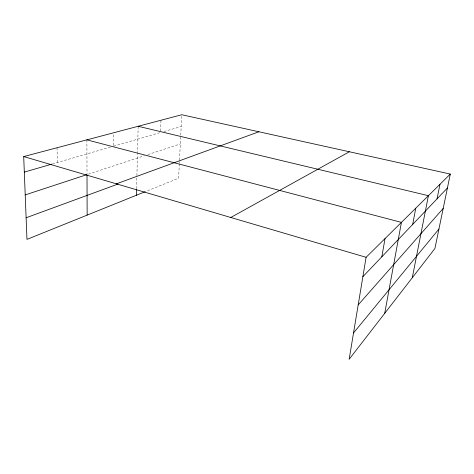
<?xml version="1.0" encoding="UTF-8"?>
<svg xmlns="http://www.w3.org/2000/svg" width="474" height="474" viewBox="0 0 474 474"><rect width="100%" height="100%" fill="white"/><g stroke="black" fill="none" stroke-linecap="round" stroke-linejoin="round"><path stroke-width="0.36" stroke-dasharray="2.37 1.78" d="M113.647 145.453L113.784 134.142M136.565 188.723L136.844 177.851M136.903 175.658L137.448 154.411M137.466 153.689L138.165 126.28M160.567 131.097L160.982 120.242M179.332 163.684L178.609 178.224L145.755 191.478M179.368 162.955L179.445 161.504M179.516 160.04L181.773 114.738M88.395 174.142L144.374 155.745M147.882 154.595L180.316 143.93M52.413 163.951L110.827 146.976M113.642 146.164L159.803 132.75M163.957 131.541L181.187 126.534M57.034 147.746L57.33 162.523M86.896 139.848L87.009 173.857"/><path stroke-width="0.71" d="M136.399 195.247L136.548 189.452M450.3 174.065L366.094 257.299L349.16 359.262L434.901 248.53L450.3 174.065L181.773 114.738L23.7 156.568L26.971 239.382L145.085 191.745M381.825 256.801L385.024 238.588M384.716 313.338L401.425 222.377L86.896 139.848M412.67 224.439L415.769 208.199M412.291 277.728L428.419 195.691L138.165 126.28M437.034 198.89L439.985 184.256M353.533 332.955L438.936 229.025M358.19 304.889L443.19 208.453M362.877 276.68L447.42 187.988M230.773 217.489L349.368 151.763M26.117 217.767L117.907 184.084M116.397 183.841L258.881 131.772M25.211 194.909L87.009 174.598M24.316 172.115L51.713 164.152M23.7 156.568L366.094 257.299M87.009 175.315L87.139 215.113"/></g></svg>
